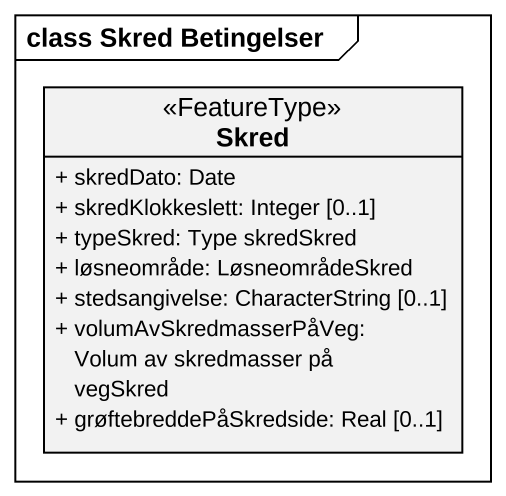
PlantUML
@startuml
mainframe class Skred Betingelser
hide circle
hide empty members
skinparam classAttributeIconSize 0
class Skred <<FeatureType>> {
  + skredDato: Date
  + skredKlokkeslett: Integer [0..1]
  + typeSkred: Type skredSkred
  + løsneområde: LøsneområdeSkred
  + stedsangivelse: CharacterString [0..1]
  + volumAvSkredmasserPåVeg: Volum av skredmasser på vegSkred
  + grøftebreddePåSkredside: Real [0..1]
}
@enduml
